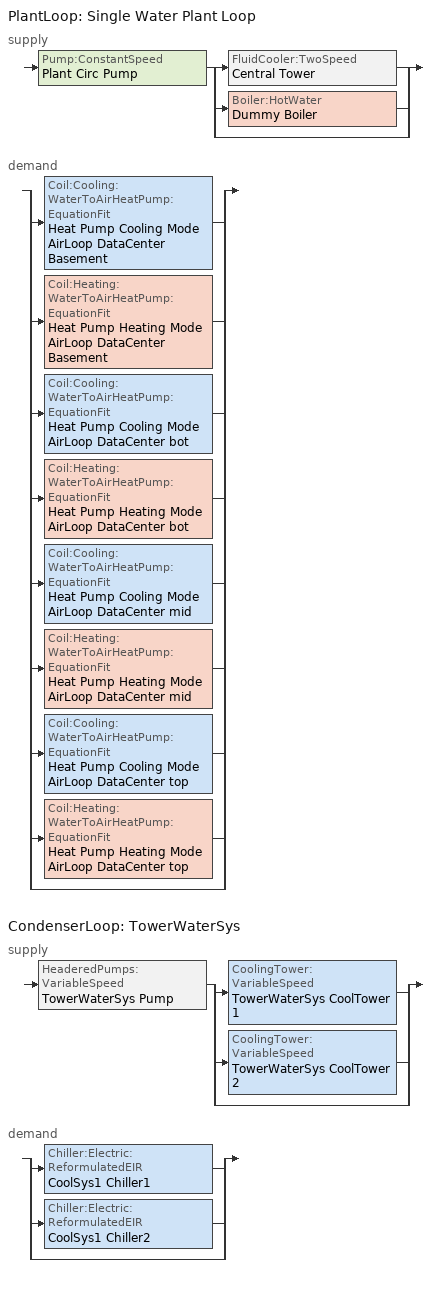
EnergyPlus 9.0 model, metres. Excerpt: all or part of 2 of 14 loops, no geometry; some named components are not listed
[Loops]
PlantLoop 'Single Water Plant Loop'
 supply: Pump:ConstantSpeed 'Plant Circ Pump' > split
  | FluidCooler:TwoSpeed 'Central Tower'
  | Boiler:HotWater 'Dummy Boiler'
  | bypass
 demand: split
  | Coil:Cooling:WaterToAirHeatPump:EquationFit 'Heat Pump Cooling Mode AirLoop DataCenter Basement'
  | Coil:Heating:WaterToAirHeatPump:EquationFit 'Heat Pump Heating Mode AirLoop DataCenter Basement'
  | Coil:Cooling:WaterToAirHeatPump:EquationFit 'Heat Pump Cooling Mode AirLoop DataCenter bot'
  | Coil:Heating:WaterToAirHeatPump:EquationFit 'Heat Pump Heating Mode AirLoop DataCenter bot'
  | Coil:Cooling:WaterToAirHeatPump:EquationFit 'Heat Pump Cooling Mode AirLoop DataCenter mid'
  | Coil:Heating:WaterToAirHeatPump:EquationFit 'Heat Pump Heating Mode AirLoop DataCenter mid'
  | Coil:Cooling:WaterToAirHeatPump:EquationFit 'Heat Pump Cooling Mode AirLoop DataCenter top'
  | Coil:Heating:WaterToAirHeatPump:EquationFit 'Heat Pump Heating Mode AirLoop DataCenter top'
  | bypass
CondenserLoop 'TowerWaterSys'
 supply: HeaderedPumps:VariableSpeed 'TowerWaterSys Pump' > split
  | CoolingTower:VariableSpeed 'TowerWaterSys CoolTower 1'
  | CoolingTower:VariableSpeed 'TowerWaterSys CoolTower 2'
  | bypass
 demand: split
  | Chiller:Electric:ReformulatedEIR 'CoolSys1 Chiller1'
  | Chiller:Electric:ReformulatedEIR 'CoolSys1 Chiller2'
  | bypass
[Sizing:Plant]
Name | Loop Type | Design Loop Exit Temperature {C} | Loop Design Temperature Difference {deltaC} | Sizing Option | Zone Timesteps in Averaging Window | Coincident Sizing Factor Mode
TowerWaterSys | Condenser | 29.4444 | 5.55556 | Coincident | 6 | GlobalCoolingSizingFactor
Single Water Plant Loop | Heating | 39 | 11
[PlantLoop]
Single Water Plant Loop: Fluid Type=UserDefinedFluidType; User Defined Fluid Type=EthyleneGlycol40Percent; Plant Equipment Operation Scheme=Plant Loop Operation; Maximum Loop Temperature {C}=35; Minimum Loop Temperature {C}=10; Maximum Loop Flow Rate {m3/s}=autosize; Minimum Loop Flow Rate {m3/s}=0; Plant Loop Volume {m3}=autocalculate; Load Distribution Scheme=SequentialLoad; Plant Loop Demand Calculation Scheme=DualSetpointDeadband
[CondenserLoop]
TowerWaterSys: Fluid Type=Water; Condenser Equipment Operation Scheme=TowerWaterSys Loop Operation Scheme List; Maximum Loop Temperature {C}=80; Minimum Loop Temperature {C}=5; Maximum Loop Flow Rate {m3/s}=AUTOSIZE; Minimum Loop Flow Rate {m3/s}=0; Condenser Loop Volume {m3}=AUTOSIZE; Load Distribution Scheme=SequentialLoad
[PlantEquipmentOperationSchemes]
Plant Loop Operation: Control Scheme 1=WSHPPlant Operation Scheme; Control Scheme 1 Schedule=Always_On
[CondenserEquipmentOperationSchemes]
TowerWaterSys Loop Operation Scheme List: Control Scheme 1=TowerWaterSys Operation Scheme; Control Scheme 1 Schedule=PlantOnSched
[PlantEquipmentOperation:CoolingLoad]
TowerWaterSys Operation Scheme: Load Range 1 Lower Limit {W}=0; Load Range 1 Upper Limit {W}=1.38099e+06; Range 1 Equipment List=TowerWaterSys Equipment List 1; Load Range 2 Lower Limit {W}=1.38099e+06; Load Range 2 Upper Limit {W}=100000000000000; Range 2 Equipment List=TowerWaterSys Equipment List 2
[PlantEquipmentOperation:ComponentSetpoint]
WSHPPlant Operation Scheme: Equipment 1=Central Tower; Component 1 Flow Rate {m3/s}=autosize; Operation 1 Type=Cooling; Equipment 2=Dummy Boiler; Component 2 Flow Rate {m3/s}=autosize; Operation 2 Type=Heating
[CondenserEquipmentList]
TowerWaterSys Equipment List 1: TowerWaterSys CoolTower 1
TowerWaterSys Equipment List 2: TowerWaterSys CoolTower 1, TowerWaterSys CoolTower 2
[SetpointManager:Scheduled]
TowerWaterSystem Loop Setpoint Manager: Control Variable=Temperature; Schedule=Tower-Loop-Temp-Schedule; Setpoint Node or NodeList=TowerWaterSys Supply Outlet Node
[SetpointManager:Scheduled:DualSetpoint]
Water Loop Setpoint Manager: Control Variable=Temperature; High Setpoint Schedule=PLANT LOOP HIGH TEMP SCHEDULE; Low Setpoint Schedule=PLANT LOOP LOW TEMP SCHEDULE; Setpoint Node or NodeList=Plant Supply Outlet Node
[Boiler:HotWater]
Dummy Boiler: Fuel Type=NaturalGas; Nominal Capacity {W}=93894.07; Nominal Thermal Efficiency=0.8; Efficiency Curve Temperature Evaluation Variable=LeavingBoiler; Normalized Boiler Efficiency Curve=Dummy Boiler Efficiency Curve; Design Water Flow Rate {m3/s}=autosize; Minimum Part Load Ratio=0; Maximum Part Load Ratio=1.2; Optimum Part Load Ratio=1; Water Outlet Upper Temperature Limit {C}=95; Boiler Flow Mode=ConstantFlow
[CoolingTower:VariableSpeed] Model Type=CoolToolsCrossFlow; Design Inlet Air Wet-Bulb Temperature {C}=25.1; Design Approach Temperature {deltaC}=4.34444; Design Range Temperature {deltaC}=5.55556; Design Water Flow Rate {m3/s}=0.056788; Design Air Flow Rate {m3/s}=autosize; Design Fan Power {W}=20070.4; Fan Power Ratio Function of Air Flow Rate Ratio Curve=Tower_Fan_Curve; Minimum Air Flow Rate Ratio=0.2; Fraction of Tower Capacity in Free Convection Regime=0.125; Number of Cells=2; Cell Control              !- Cell Control=MaximalCell; Sizing Factor=1
TowerWaterSys CoolTower 1; TowerWaterSys CoolTower 2
[FluidCooler:TwoSpeed]
Central Tower: Performance Input Method=NominalCapacity; Low Fan Speed U-Factor Times Area Sizing Factor=0.6; High Speed Nominal Capacity {W}=582060; Low Speed Nominal Capacity {W}=291030; Low Speed Nominal Capacity Sizing Factor=0.5; Design Entering Water Temperature {C}=51.67; Design Entering Air Temperature {C}=35; Design Entering Air Wet-bulb Temperature {C}=25.6; Design Water Flow Rate {m3/s}=autosize; High Fan Speed Air Flow Rate {m3/s}=autosize; High Fan Speed Fan Power {W}=49248.3; Low Fan Speed Air Flow Rate {m3/s}=autocalculate; Low Fan Speed Air Flow Rate Sizing Factor=0.5; Low Fan Speed Fan Power {W}=autocalculate; Low Fan Speed Fan Power Sizing Factor=0.16
[Pump:ConstantSpeed]
Plant Circ Pump: Design Flow Rate {m3/s}=autosize; Design Pump Head {Pa}=179045; Design Power Consumption {W}=autosize; Motor Efficiency=0.9; Fraction of Motor Inefficiencies to Fluid Stream=0; Pump Control Type=Intermittent
[HeaderedPumps:VariableSpeed]
TowerWaterSys Pump: Total Design Flow Rate {m3/s}=AUTOSIZE; Number of Pumps in Bank=2; Flow Sequencing Control Scheme=SEQUENTIAL; Design Pump Head {Pa}=179344; Design Power Consumption {W}=autosize; Motor Efficiency=0.9; Fraction of Motor Inefficiencies to Fluid Stream=0; Coefficient 1 of the Part Load Performance Curve=0; Coefficient 2 of the Part Load Performance Curve=0.0216; Coefficient 3 of the Part Load Performance Curve=-0.0325; Coefficient 4 of the Part Load Performance Curve=1.0095; Minimum Flow Rate Fraction=0; Pump Control Type=Intermittent
[Coil:Cooling:WaterToAirHeatPump:EquationFit] Rated Air Flow Rate {m3/s}=autosize; Rated Water Flow Rate {m3/s}=autosize; Gross Rated Total Cooling Capacity {W}=autosize; Gross Rated Sensible Cooling Capacity {W}=autosize; Total Cooling Capacity Coefficient 1=-4.30267; Total Cooling Capacity Coefficient 2=7.18537; Total Cooling Capacity Coefficient 3=-2.23947; Total Cooling Capacity Coefficient 4=0.139996; Total Cooling Capacity Coefficient 5=0.10266; Sensible Cooling Capacity Coefficient 1=6.00194; Sensible Cooling Capacity Coefficient 2=22.6301; Sensible Cooling Capacity Coefficient 3=-26.7961; Sensible Cooling Capacity Coefficient 4=-1.72375; Sensible Cooling Capacity Coefficient 5=0.490645; Sensible Cooling Capacity Coefficient 6=0.0693119; Cooling Power Consumption Coefficient 1=-5.67776; Cooling Power Consumption Coefficient 2=0.438988; Cooling Power Consumption Coefficient 3=5.84528; Cooling Power Consumption Coefficient 4=0.141606; Cooling Power Consumption Coefficient 5=-0.168728; Nominal Time for Condensate Removal to Begin {s}=0; Ratio of Initial Moisture Evaporation Rate and Steady State Latent Capacity=0
Name | Gross Rated Cooling COP
Heat Pump Cooling Mode AirLoop DataCenter Basement | 3.56244
Heat Pump Cooling Mode AirLoop DataCenter bot; Heat Pump Cooling Mode AirLoop DataCenter mid; Heat Pump Cooling Mode AirLoop DataCenter top | 3.70227
[Coil:Heating:WaterToAirHeatPump:EquationFit] Rated Air Flow Rate {m3/s}=autosize; Rated Water Flow Rate {m3/s}=autosize; Gross Rated Heating Capacity {W}=autosize; Gross Rated Heating COP=4.2; Heating Capacity Coefficient 1=0.237847; Heating Capacity Coefficient 2=-3.35824; Heating Capacity Coefficient 3=3.8064; Heating Capacity Coefficient 4=0.1792; Heating Capacity Coefficient 5=0.128607; Heating Power Consumption Coefficient 1=-3.79176; Heating Power Consumption Coefficient 2=3.38799; Heating Power Consumption Coefficient 3=1.50226; Heating Power Consumption Coefficient 4=-0.177654; Heating Power Consumption Coefficient 5=-0.10308
Heat Pump HEATING Mode AirLoop DataCenter Basement; Heat Pump HEATING Mode AirLoop DataCenter bot; Heat Pump HEATING Mode AirLoop DataCenter mid; Heat Pump HEATING Mode AirLoop DataCenter top
[EnergyManagementSystem:Sensor]
Name | Output:Variable or Output:Meter Index Key | Output:Variable or Output:Meter
DataCenter_FanMassFlow | AirLoop DataCenter Basement Supply Fan Outlet | System Node Mass Flow Rate
DataCenter_CLG_SP | Cooling Coil Air Outlet Node AirLoop DataCenter Basement | System Node Setpoint Temperature
Tower_PumpMassFlow | TowerWaterSys Supply Inlet Node | System Node Mass Flow Rate
[Schedule:Compact]
ALWAYS_ON; PlantOnSched: Through: 12/31, For: AllDays, Until: 24:00, 1
Tower-Loop-Temp-Schedule: Through: 12/31, For: AllDays, Until: 24:00, 21.1
PLANT LOOP HIGH TEMP SCHEDULE: Through: 12/31, For: Alldays, Until: 24:00, 18.33
PLANT LOOP LOW TEMP SCHEDULE: Through: 12/31, For: Alldays, Until: 24:00, 5
[Curve:Quadratic]
Dummy Boiler Efficiency Curve: Coefficient1 Constant=1; Coefficient2 x=0; Coefficient3 x**2=0; Minimum Value of x=0; Maximum Value of x=1
[Curve:Cubic]
Tower_Fan_Curve: Coefficient1 Constant=0; Coefficient2 x=0; Coefficient3 x**2=0; Coefficient4 x**3=1; Minimum Value of x=0; Maximum Value of x=1
